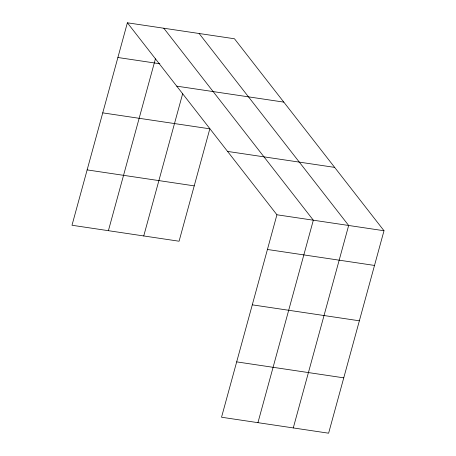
<?xml version="1.0" encoding="UTF-8"?>
<svg xmlns="http://www.w3.org/2000/svg" width="456" height="456" viewBox="0 0 456 456"><rect width="100%" height="100%" fill="white"/><g stroke="black" fill="none" stroke-linecap="round" stroke-linejoin="round"><path stroke-width="0.68" d="M127.384 22.8L276.923 214.776L221.536 417.234L328.616 433.2L384.003 230.742L234.464 38.766L127.384 22.8L71.997 225.258L179.077 241.224L209.828 128.826L102.742 112.866M108.403 230.685L155.416 58.847M143.743 235.957L182.719 93.486M257.942 422.666L313.329 220.202L163.79 28.226M293.276 427.933L348.663 225.475L199.13 33.493M117.887 57.502L159.839 63.76M176.728 86.15L283.814 102.115M227.572 151.426L334.658 167.386M87.142 169.9L194.222 185.866M276.923 214.776L384.003 230.742M267.427 249.478L374.507 265.443M252.282 304.842L359.362 320.802M236.681 361.876L343.761 377.842"/></g></svg>
